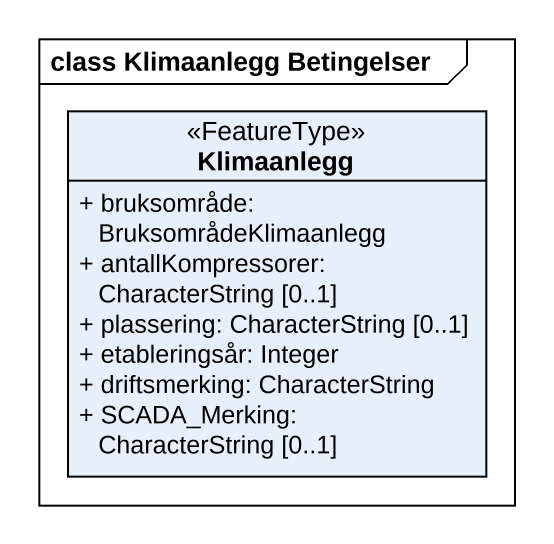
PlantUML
@startuml
mainframe class Klimaanlegg Betingelser
hide circle
hide empty members
skinparam classAttributeIconSize 0
class Klimaanlegg <<FeatureType>> {
  + bruksområde: BruksområdeKlimaanlegg
  + antallKompressorer: CharacterString [0..1]
  + plassering: CharacterString [0..1]
  + etableringsår: Integer
  + driftsmerking: CharacterString
  + SCADA_Merking: CharacterString [0..1]
}
@enduml
